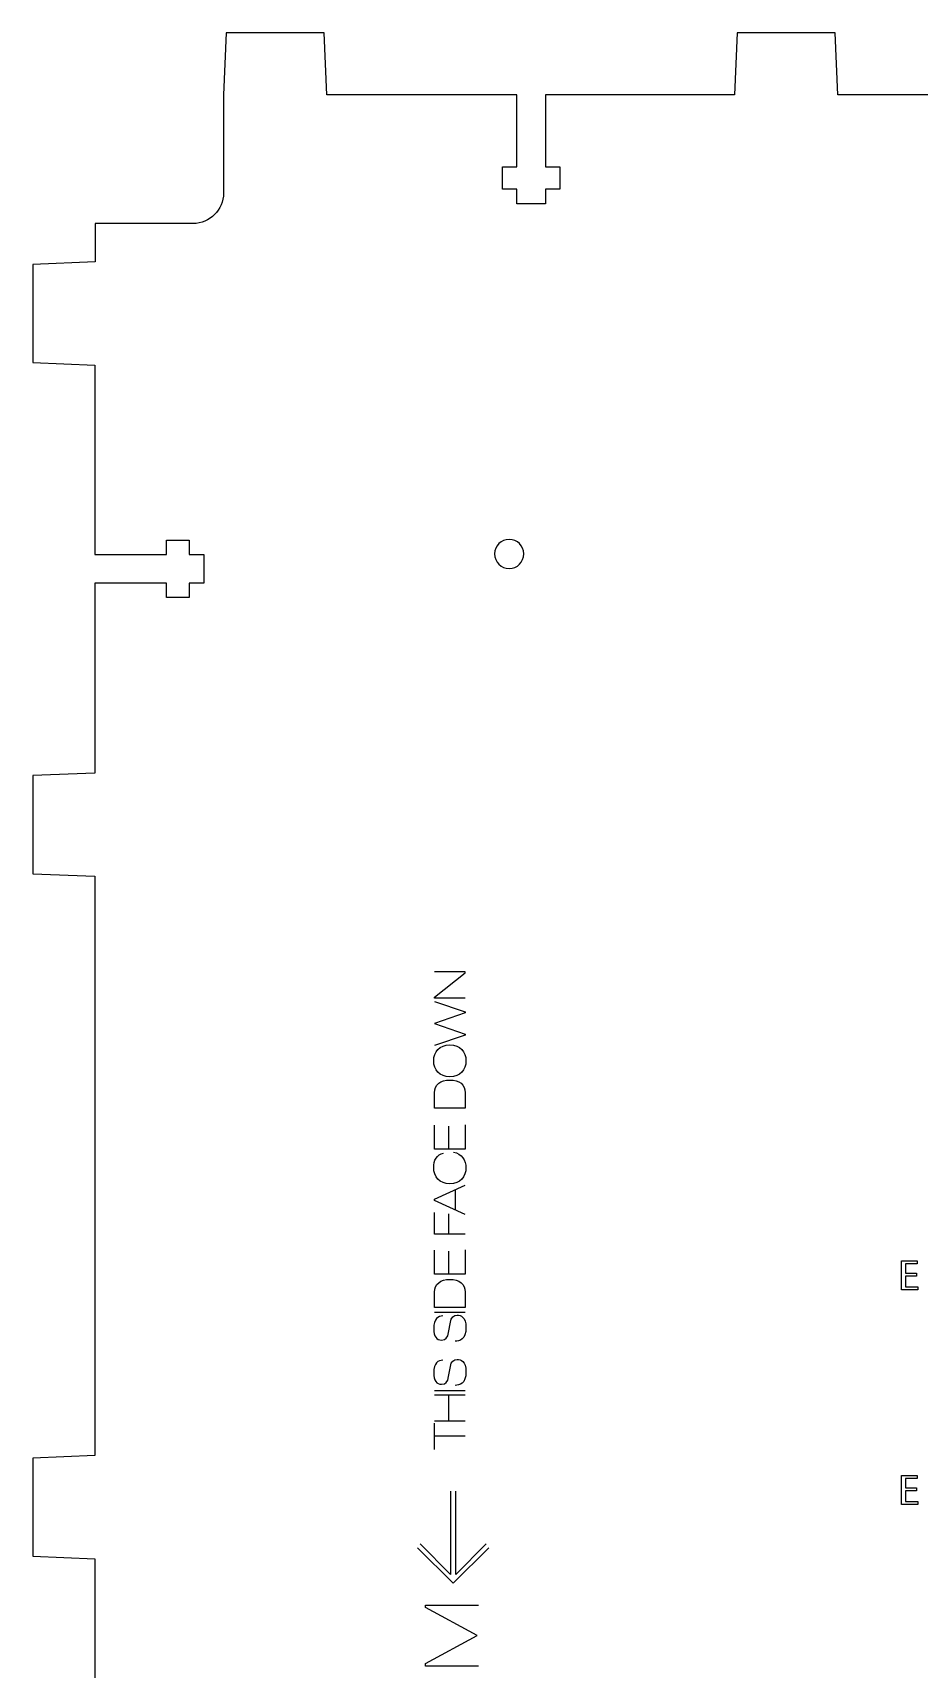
# Model space of a CAD drawing. Header units: millimetres. Extents: x -1200 to 608, y -610 to 472.
# Drawn here: x 258.3 to 345, y 289.7 to 449.9 of the extents above; entities that cross this region are included whole.
import ezdxf

# ---------------------------------------------------------------- set-up
doc = ezdxf.new("R2010")
doc.units = ezdxf.units.MM
doc.layers.add('CUTS', color=1, linetype='Continuous', true_color=0xff0000)
doc.layers.add('TEXT', color=5, linetype='Continuous', true_color=0x0000ff)

msp = doc.modelspace()

# ---------------------------------------------------------------- linework, layer by layer
at = {"layer": 'CUTS', "color": 1, "true_color": 0xff0000}
for points in [[(403.06, 443.76), (337.06, 443.76), (336.81, 449.85), (327.21, 449.85), (326.96, 443.76), (308.45, 443.76), (308.45, 436.74), (309.85, 436.74), (309.85, 434.54), (308.45, 434.54), (308.45, 433.1), (305.65, 433.1), (305.65, 434.54), (304.25, 434.54), (304.25, 436.74), (305.65, 436.74), (305.65, 443.76), (287.05, 443.76), (286.8, 449.85), (277.2, 449.85), (276.95, 443.76), (276.94, 443.76), (276.94, 434.18)], [(273.94, 431.18), (264.37, 431.18), (264.37, 430.91), (264.38, 427.43), (258.27, 427.18), (258.27, 417.58), (264.36, 417.33), (264.36, 398.8), (271.37, 398.8), (271.37, 400.2), (273.57, 400.2), (273.57, 398.8), (275.02, 398.8), (275.02, 396), (273.57, 396), (273.57, 394.6), (271.37, 394.6), (271.37, 396), (264.36, 396), (264.36, 377.42), (258.27, 377.17), (258.27, 367.57), (264.36, 367.32), (264.36, 310.65), (258.27, 310.4), (258.27, 300.8), (264.36, 300.55), (264.36, 282.02)]]:
    msp.add_lwpolyline(points, dxfattribs=at)
for points in [[(276.94, 434.18), (276.94, 432.52), (275.6, 431.18), (273.94, 431.18)], [(304.9, 400.28), (304.11, 400.28), (303.47, 399.64), (303.47, 398.86)], [(303.47, 398.86), (303.47, 398.07), (304.11, 397.43), (304.9, 397.43)], [(306.32, 398.86), (306.32, 399.64), (305.69, 400.28), (304.9, 400.28)], [(304.9, 397.43), (305.69, 397.43), (306.32, 398.07), (306.32, 398.86)]]:
    msp.add_open_spline(points, degree=3, dxfattribs=at)
at = {"layer": 'TEXT', "color": 5, "true_color": 0x0000ff}
for points in [[(300.6, 355.38), (297.58, 355.38), (297.58, 355.49), (300.6, 357.87), (300.6, 357.96), (297.58, 357.96)], [(297.58, 355.08), (300.6, 354.07), (300.6, 353.96), (297.59, 352.92), (297.59, 352.91), (300.6, 351.88), (300.6, 351.77), (297.58, 350.76)], [(297.58, 344.64), (297.58, 346.12)], [(300.6, 346.12), (300.6, 344.64), (297.58, 344.64), (297.58, 344.64)], [(300.6, 342.99), (300.6, 340.61), (297.58, 340.61), (297.58, 342.97)], [(298.98, 340.61), (298.98, 342.87)], [(300.6, 334.23), (297.58, 335.61), (297.58, 335.72), (300.6, 337.11)], [(299.6, 336.65), (299.6, 334.68)], [(300.6, 332.31), (297.58, 332.31), (297.58, 334.43)], [(298.98, 332.31), (298.98, 334.3)], [(300.6, 330.77), (300.6, 328.39), (297.58, 328.39), (297.58, 330.74)], [(298.98, 328.39), (298.98, 330.64)], [(344.77, 328.18), (343.67, 328.18), (343.67, 327.15), (344.9, 327.15), (344.9, 326.85), (343.3, 326.85), (343.3, 329.7), (344.84, 329.7), (344.84, 329.39), (343.67, 329.39), (343.67, 328.49), (344.77, 328.49), (344.77, 328.18), (344.77, 328.18)], [(297.58, 325.14), (297.58, 326.61)], [(300.6, 326.61), (300.6, 325.14), (297.58, 325.14), (297.58, 325.14)], [(297.58, 324.68), (300.6, 324.68)], [(298.97, 322.68), (299.14, 323.68)], [(298.97, 318.36), (299.14, 319.36)], [(297.58, 317.01), (300.6, 317.01)], [(297.58, 316.58), (300.6, 316.58)], [(298.98, 313.99), (298.98, 316.58)], [(300.6, 313.99), (297.58, 313.99)], [(297.58, 311.22), (297.58, 313.82)], [(300.6, 312.53), (297.58, 312.53)], [(344.77, 307.18), (343.67, 307.18), (343.67, 306.15), (344.9, 306.15), (344.9, 305.85), (343.3, 305.85), (343.3, 308.7), (344.84, 308.7), (344.84, 308.39), (343.67, 308.39), (343.67, 307.49), (344.77, 307.49), (344.77, 307.18), (344.77, 307.18)], [(299.17, 307.17), (299.17, 299), (296.17, 302)], [(302.66, 301.99), (299.67, 299), (299.67, 307.17)], [(302.9, 301.62), (299.42, 298.14), (295.94, 301.62)], [(301.91, 290.04), (296.7, 290.04), (296.7, 290.28), (301.76, 293.02), (301.76, 293.03), (296.7, 295.76), (296.7, 296), (301.91, 296)]]:
    msp.add_lwpolyline(points, dxfattribs=at)
for points in [[(297.51, 349.26), (297.51, 350.12), (298.09, 350.82), (299.09, 350.82)], [(299.09, 350.82), (300.09, 350.82), (300.67, 350.12), (300.67, 349.26)], [(299.09, 347.69), (298.09, 347.69), (297.51, 348.39), (297.51, 349.26)], [(300.67, 349.26), (300.67, 348.39), (300.09, 347.69), (299.09, 347.69)], [(297.58, 346.12), (297.58, 346.95), (298.19, 347.38), (299.09, 347.38)], [(299.09, 347.38), (299.99, 347.38), (300.6, 346.95), (300.6, 346.12)], [(297.51, 338.8), (297.51, 339.51), (297.8, 340.08), (298.46, 340.24)], [(299.45, 340.31), (300.26, 340.22), (300.67, 339.5), (300.67, 338.8)], [(299.09, 337.23), (298.09, 337.23), (297.51, 337.94), (297.51, 338.8)], [(300.67, 338.8), (300.67, 337.94), (300.09, 337.23), (299.09, 337.23)], [(297.58, 326.61), (297.58, 327.45), (298.19, 327.87), (299.09, 327.87)], [(299.09, 327.87), (299.99, 327.87), (300.6, 327.45), (300.6, 326.61)], [(298.42, 324.3), (297.96, 324.27), (297.51, 324.06), (297.51, 323.05)], [(299.14, 323.68), (299.24, 324.15), (299.44, 324.37), (299.82, 324.37)], [(299.82, 324.37), (300.15, 324.37), (300.67, 324.21), (300.67, 323.17)], [(297.51, 323.05), (297.51, 322.29), (297.79, 321.94), (298.28, 321.94)], [(298.28, 321.94), (298.7, 321.94), (298.87, 322.18), (298.97, 322.68)], [(300.67, 323.17), (300.67, 321.97), (300.04, 321.84), (299.6, 321.83)], [(298.42, 319.97), (297.96, 319.94), (297.51, 319.74), (297.51, 318.73)], [(297.51, 318.73), (297.51, 317.96), (297.79, 317.61), (298.28, 317.61)], [(299.14, 319.36), (299.24, 319.83), (299.44, 320.05), (299.82, 320.05)], [(300.67, 318.85), (300.67, 317.65), (300.04, 317.51), (299.6, 317.51)], [(299.82, 320.05), (300.15, 320.05), (300.67, 319.89), (300.67, 318.85)], [(298.28, 317.61), (298.7, 317.61), (298.87, 317.86), (298.97, 318.36)]]:
    msp.add_open_spline(points, degree=3, dxfattribs=at)

doc.saveas('drawing.dxf')
